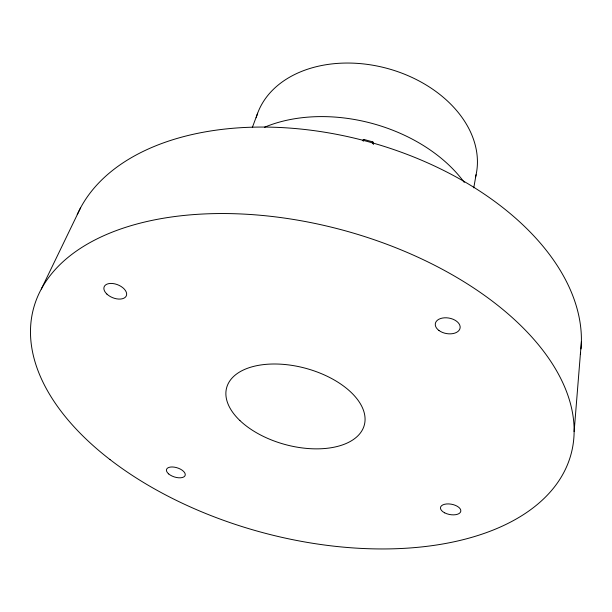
<?xml version="1.0" encoding="UTF-8"?>
<svg xmlns="http://www.w3.org/2000/svg" width="612" height="612" viewBox="0 0 612 612"><rect width="100%" height="100%" fill="white"/><g stroke="black" fill="none" stroke-linecap="round" stroke-linejoin="round"><path stroke-width="0.92" d="M574.133 431.605L581.4 341.496M473.764 187.823L476.082 174.711M372.341 143.744L372.83 141.907L363.765 139.421L362.442 140.576M363.26 141.25L363.765 139.421M252.328 127.503L257.637 113.228M41.325 289.032L80.639 207.697M372.83 141.907L373.634 144.409M77.227 214.651A262.074 162.058 15.2 0 1 365.494 140.959A262.074 162.058 15.2 0 1 581.01 348.932M580.627 352.596A262.074 162.058 15.2 0 1 580.383 354.417M264.476 127.265A136.889 93.299 15.2 0 1 464.256 182.391M256.168 117.741A113.625 82.544 15.2 0 1 387.411 68.46A113.625 82.544 15.2 0 1 475.425 177.472M110.015 459.581A278.445 156.45 15.2 0 0 564.838 470.498A278.445 156.45 15.2 0 0 232.086 213.657A278.445 156.45 15.2 0 0 110.015 459.581M239.896 420.528A71.313 39.466 15.2 0 0 359.535 434.038A71.313 39.466 15.2 0 0 286.99 364.721A71.313 39.466 15.2 0 0 239.896 420.528M438.934 330.465A12.569 7.841 10.4 0 0 459.75 329.18A12.569 7.841 10.4 0 0 444.473 317.812A12.569 7.841 10.4 0 0 438.934 330.465M444.656 512.833A10.32 5.225 10.7 0 0 460.782 511.349A10.32 5.225 10.7 0 0 446.523 503.967A10.32 5.225 10.7 0 0 444.656 512.833M168.667 473.925A9.784 4.789 17.6 0 0 184.74 476.144A9.784 4.789 17.6 0 0 174.137 467.117A9.784 4.789 17.6 0 0 168.667 473.925M106.886 294.081A11.965 6.939 21.9 0 0 126.149 296.177A11.965 6.939 21.9 0 0 112.753 283.517A11.965 6.939 21.9 0 0 106.886 294.081"/></g></svg>
